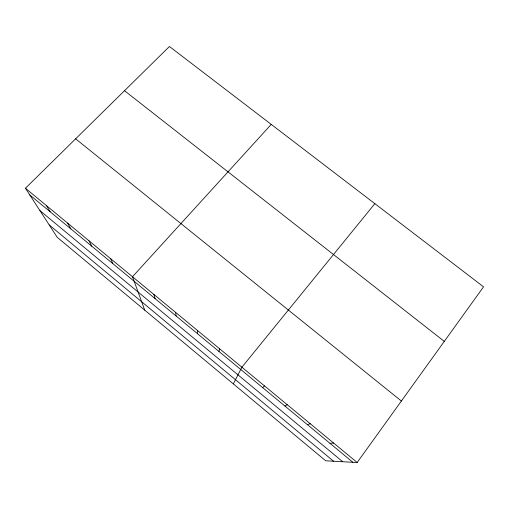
<?xml version="1.0" encoding="UTF-8"?>
<svg xmlns="http://www.w3.org/2000/svg" width="509" height="509" viewBox="0 0 509 509"><rect width="100%" height="100%" fill="white"/><g stroke="black" fill="none" stroke-linecap="round" stroke-linejoin="round"><path stroke-width="0.76" d="M218.985 351.477L219.564 348.741M233.338 383.901L241.896 367.205L374.853 203.664M357.159 462.503L483.55 286.822L169.433 46.497L25.45 188.247L57.224 237.315L325.741 460.81L357.159 462.503L25.45 188.247M271.24 124.387L132.493 276.75L144.753 310.166M262.701 387.654L264.464 385.867M284.894 406.023L287.273 404.725M307.321 424.582L310.325 423.781M329.978 443.326L333.618 443.04M124.514 90.717L444.293 341.393M75.637 138.842L401.397 401.016M29.738 194.871L352.871 462.274M39.925 210.605L342.729 461.727M49.208 224.933L333.58 461.23M46.421 205.585L50.2 211.801M67.602 223.101L70.872 228.91M89.011 240.802L91.754 246.191M110.638 258.68L112.845 263.643M153.928 294.476L155.041 298.567M175.58 312.373L176.146 316.025M197.454 330.462L197.454 333.662"/></g></svg>
